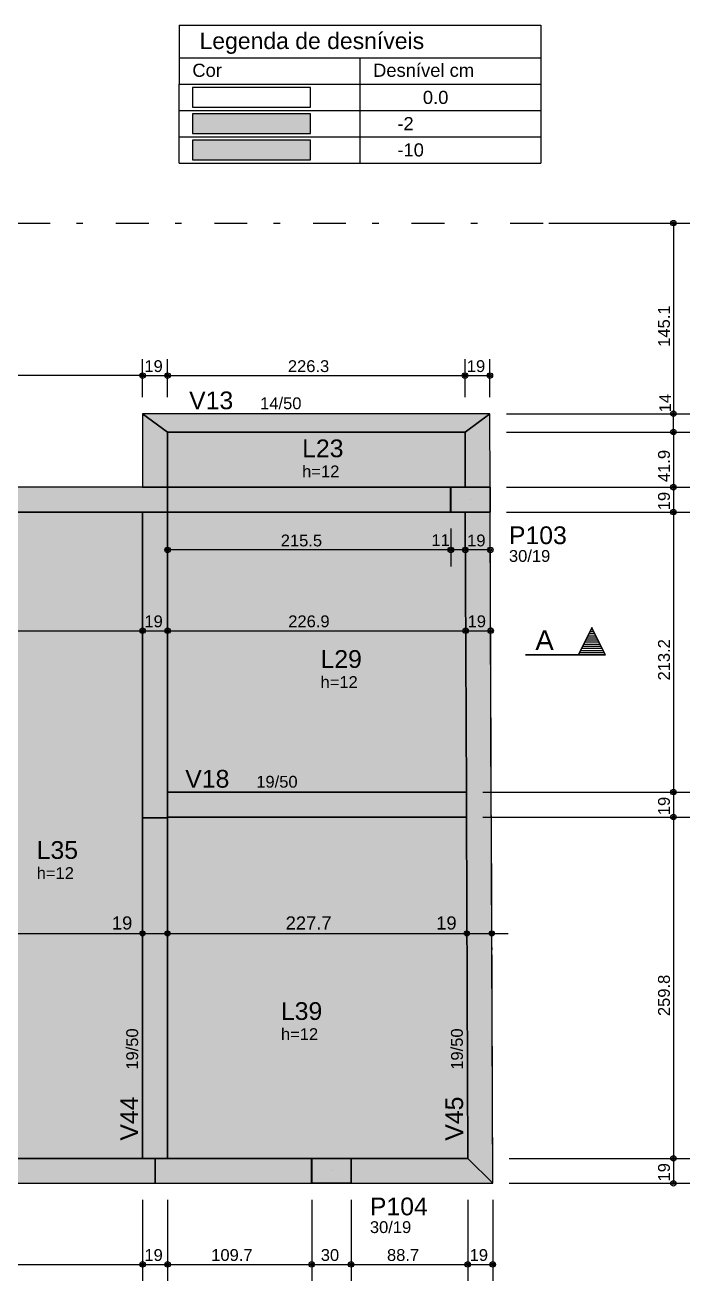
# Model space of a CAD drawing. Extents: x 0 to 119, y 0 to 84.
# Drawn here: x 51.09 to 61.2, y 33.83 to 52.96 of the extents above; entities that cross this region are included whole.
import ezdxf

# ---------------------------------------------------------------- set-up
doc = ezdxf.new("R2010")
doc.units = 0
doc.header["$MEASUREMENT"] = 0
doc.linetypes.add('ESTILO_TQS_0003', pattern=[1.5, 0.5, -0.4, 0.1, -0.5])
for name, color, linetype in [('1', 3, 'CONTINUOUS'), ('20', 1, 'CONTINUOUS'), ('24', 7, 'CONTINUOUS'), ('25', 130, 'CONTINUOUS'), ('26', 10, 'CONTINUOUS'), ('3', 7, 'CONTINUOUS'), ('32', 250, 'CONTINUOUS'), ('36', 7, 'CONTINUOUS'), ('37', 7, 'CONTINUOUS'), ('38', 7, 'CONTINUOUS'), ('62', 7, 'CONTINUOUS')]:
    doc.layers.add(name, color=color, linetype=linetype)
doc.styles.add('TQS_ARIAL', font='arial.ttf')

msp = doc.modelspace()

# ---------------------------------------------------------------- linework, layer by layer
at = {"layer": '1', "color": 3, "linetype": 'Continuous'}
for p, q in [((57.866183, 45.72988), (57.866183, 45.72988)), ((55.750675, 35.50988), (55.750675, 35.50988))]:
    msp.add_line(p, q, dxfattribs=at)
msp.add_lwpolyline([(59.916723, 43.367798), (59.712128, 43.776988), (59.507532, 43.367798), (59.916723, 43.367798)], dxfattribs=at)
at = {"layer": '20', "color": 1, "linetype": 'ESTILO_TQS_0003'}
msp.add_line((14.971078, 49.93988), (60.0738, 49.93988), dxfattribs=at)
at = {"layer": '24', "color": 7, "linetype": 'Continuous'}
for p, q in [((59.712128, 43.780891), (59.505581, 43.367797)), ((59.712128, 43.776988), (59.507532, 43.367798)), ((59.78995, 43.62134), (59.634305, 43.62134)), ((59.773996, 43.65325), (59.65026, 43.65325)), ((59.758042, 43.68516), (59.666215, 43.68516)), ((59.742087, 43.717071), (59.68217, 43.717071)), ((59.726132, 43.748981), (59.698125, 43.748981)), ((59.919544, 43.366059), (59.712128, 43.780891)), ((59.916723, 43.367797), (59.712128, 43.776989)), ((59.885681, 43.429879), (59.538574, 43.429879)), ((59.869726, 43.461789), (59.554529, 43.461789)), ((59.853771, 43.493699), (59.570484, 43.493699)), ((59.837814, 43.52561), (59.58644, 43.52561)), ((59.821859, 43.55752), (59.602395, 43.55752)), ((59.806001, 43.589241), (59.618349, 43.589428)), ((59.916723, 43.367798), (58.703589, 43.367798)), ((58.703589, 43.366059), (59.919544, 43.366059)), ((59.901637, 43.397969), (59.522618, 43.397969))]:
    msp.add_line(p, q, dxfattribs=at)
at = {"layer": '25', "color": 130, "linetype": 'Continuous'}
msp.add_lwpolyline([(53.634568, 51.305233), (55.434568, 51.305233), (55.434568, 51.605233), (53.634568, 51.605233), (53.634568, 51.305233)], dxfattribs=at)
for points in [[(53.634568, 51.305233), (55.434568, 51.305233), (55.434568, 51.605233)], [(53.634568, 51.305233), (55.434568, 51.605233), (53.634568, 51.605233)], [(53.634568, 51.305233), (53.634568, 51.605233), (53.634568, 51.305233)]]:
    msp.add_solid(points, dxfattribs=at)
at = {"layer": '26', "color": 10, "linetype": 'Continuous'}
for points in [[(53.634568, 50.905233), (55.434568, 50.905233), (55.434568, 51.205233), (53.634568, 51.205233), (53.634568, 50.905233)], [(53.257064, 45.91988), (53.257064, 46.758826), (52.877064, 47.038826), (52.877064, 45.91988), (53.257064, 45.91988)], [(53.257064, 46.758826), (57.783158, 46.758826), (58.162124, 47.038826), (52.877064, 47.038826), (53.257064, 46.758826)], [(58.162124, 47.038826), (57.783158, 46.758826), (57.786258, 45.92188), (58.16626, 45.92188), (58.162124, 47.038826)], [(53.257064, 46.758826), (53.257064, 45.91988), (57.566183, 45.91988), (57.786265, 45.91988), (57.783158, 46.758826), (53.257064, 46.758826)], [(53.257064, 45.53988), (53.257064, 45.91988), (48.147496, 45.91988), (48.147496, 45.53988), (53.257064, 45.53988)], [(53.257064, 45.53988), (57.564183, 45.53988), (57.564183, 45.91988), (53.257064, 45.91988), (53.257064, 45.53988)], [(57.566183, 45.91988), (58.167675, 45.91988), (58.167675, 45.53988), (57.566183, 45.53988), (57.566183, 45.91988)], [(47.745677, 41.019885), (47.745677, 35.69988), (52.877064, 35.69988), (52.877064, 40.88674), (52.877064, 45.53988), (48.145496, 45.53988), (47.745677, 45.53988), (47.745677, 41.019885)], [(53.257064, 40.88674), (53.257064, 45.53988), (52.877064, 45.53988), (52.877064, 40.88674), (53.257064, 40.88674)], [(53.257064, 45.53988), (53.257064, 41.27674), (57.804203, 41.27674), (57.787673, 45.53988), (57.566183, 45.53988), (53.257064, 45.53988)], [(57.824117, 35.69988), (58.205527, 35.31988), (58.1913, 38.874182), (58.180751, 41.606491), (58.174799, 43.213662), (58.167675, 45.53988), (57.786181, 45.53988), (57.804203, 41.27674), (57.8113, 39.164182), (57.824117, 35.69988)], [(53.257064, 40.89674), (57.80561, 40.89674), (57.804203, 41.27674), (53.257064, 41.27674), (53.257064, 40.89674)], [(53.257064, 35.69988), (53.257064, 40.88674), (52.877064, 40.88674), (52.877064, 35.69988), (53.257064, 35.69988)], [(53.257064, 40.89674), (53.257064, 35.69988), (55.450675, 35.69988), (56.050675, 35.69988), (57.824117, 35.69988), (57.80561, 40.89674), (53.257064, 40.89674)], [(53.067064, 35.31988), (53.067064, 35.69988), (47.747551, 35.69988), (47.747551, 35.31988), (53.067064, 35.31988)], [(53.067064, 35.31988), (55.448675, 35.31988), (55.448675, 35.69988), (53.067064, 35.69988), (53.067064, 35.31988)], [(55.448675, 35.69988), (56.052675, 35.69988), (56.052675, 35.31988), (55.448675, 35.31988), (55.448675, 35.69988)], [(58.205527, 35.31988), (57.824117, 35.69988), (56.052675, 35.69988), (56.052675, 35.31988), (58.205527, 35.31988)]]:
    msp.add_lwpolyline(points, dxfattribs=at)
for points in [[(53.634568, 50.905233), (55.434568, 50.905233), (55.434568, 51.205233)], [(53.634568, 50.905233), (55.434568, 51.205233), (53.634568, 51.205233)], [(53.634568, 50.905233), (53.634568, 51.205233), (53.634568, 50.905233)], [(53.257064, 45.91988), (53.257064, 46.758826), (52.877064, 47.038826)], [(53.257064, 45.91988), (52.877064, 47.038826), (52.877064, 45.91988)], [(53.257064, 46.758826), (58.162124, 47.038826), (52.877064, 47.038826)], [(53.257064, 46.758826), (52.877064, 47.038826), (53.257064, 46.758826)], [(53.257064, 46.758826), (57.783158, 46.758826), (58.162124, 47.038826)], [(58.162124, 47.038826), (57.783158, 46.758826), (57.786258, 45.92188)], [(58.162124, 47.038826), (57.786258, 45.92188), (58.16626, 45.92188)], [(58.162124, 47.038826), (58.16626, 45.92188), (58.162124, 47.038826)], [(53.257064, 46.758826), (53.257064, 45.91988), (57.566183, 45.91988)], [(53.257064, 46.758826), (57.566183, 45.91988), (57.786265, 45.91988)], [(53.257064, 46.758826), (57.786265, 45.91988), (57.783158, 46.758826)], [(53.257064, 46.758826), (57.783158, 46.758826), (53.257064, 46.758826)], [(53.257064, 45.53988), (53.257064, 45.91988), (48.147496, 45.91988)], [(53.257064, 45.53988), (48.147496, 45.91988), (48.147496, 45.53988)], [(53.257064, 45.91988), (52.877064, 45.91988), (53.257064, 45.91988)], [(53.257064, 45.53988), (57.564183, 45.53988), (57.564183, 45.91988)], [(53.257064, 45.53988), (57.564183, 45.91988), (53.257064, 45.91988)], [(53.257064, 45.53988), (53.257064, 45.91988), (53.257064, 45.53988)], [(57.566183, 45.91988), (58.167675, 45.91988), (58.167675, 45.53988)], [(57.566183, 45.91988), (58.167675, 45.53988), (57.566183, 45.53988)], [(57.566183, 45.91988), (57.566183, 45.53988), (57.566183, 45.91988)], [(47.745677, 41.019885), (52.877064, 40.88674), (52.877064, 45.53988)], [(47.745677, 41.019885), (52.877064, 45.53988), (48.145496, 45.53988)], [(53.257064, 45.53988), (48.147496, 45.53988), (53.257064, 45.53988)], [(53.257064, 40.88674), (53.257064, 45.53988), (52.877064, 45.53988)], [(53.257064, 40.88674), (52.877064, 45.53988), (52.877064, 40.88674)], [(57.804203, 41.27674), (57.566183, 45.53988), (53.257064, 45.53988)], [(57.804203, 41.27674), (53.257064, 45.53988), (53.257064, 41.27674)], [(57.804203, 41.27674), (57.787673, 45.53988), (57.566183, 45.53988)], [(58.167675, 45.53988), (57.786181, 45.53988), (57.804203, 41.27674)], [(58.167675, 45.53988), (57.804203, 41.27674), (57.8113, 39.164182)], [(57.824117, 35.69988), (58.167675, 45.53988), (57.8113, 39.164182)], [(57.824117, 35.69988), (58.174799, 43.213662), (58.167675, 45.53988)], [(57.824117, 35.69988), (58.180751, 41.606491), (58.174799, 43.213662)], [(57.824117, 35.69988), (58.1913, 38.874182), (58.180751, 41.606491)], [(53.257064, 40.89674), (57.80561, 40.89674), (57.804203, 41.27674)], [(53.257064, 40.89674), (57.804203, 41.27674), (53.257064, 41.27674)], [(53.257064, 40.89674), (53.257064, 41.27674), (53.257064, 40.89674)], [(47.745677, 41.019885), (47.745677, 35.69988), (52.877064, 35.69988)], [(47.745677, 41.019885), (52.877064, 35.69988), (52.877064, 40.88674)], [(53.257064, 35.69988), (53.257064, 40.88674), (52.877064, 40.88674)], [(53.257064, 35.69988), (52.877064, 40.88674), (52.877064, 35.69988)], [(53.257064, 40.88674), (52.877064, 40.88674), (53.257064, 40.88674)], [(53.257064, 40.89674), (53.257064, 35.69988), (55.450675, 35.69988)], [(53.257064, 40.89674), (55.450675, 35.69988), (56.050675, 35.69988)], [(53.257064, 40.89674), (56.050675, 35.69988), (57.824117, 35.69988)], [(53.257064, 40.89674), (57.824117, 35.69988), (57.80561, 40.89674)], [(53.257064, 40.89674), (57.80561, 40.89674), (53.257064, 40.89674)], [(57.824117, 35.69988), (58.205527, 35.31988), (58.1913, 38.874182)], [(53.067064, 35.31988), (53.067064, 35.69988), (47.747551, 35.69988)], [(53.067064, 35.31988), (47.747551, 35.69988), (47.747551, 35.31988)], [(53.257064, 35.69988), (52.877064, 35.69988), (53.257064, 35.69988)], [(53.067064, 35.31988), (55.448675, 35.31988), (55.448675, 35.69988)], [(53.067064, 35.31988), (55.448675, 35.69988), (53.067064, 35.69988)], [(53.067064, 35.31988), (53.067064, 35.69988), (53.067064, 35.31988)], [(55.448675, 35.69988), (56.052675, 35.69988), (56.052675, 35.31988)], [(55.448675, 35.69988), (56.052675, 35.31988), (55.448675, 35.31988)], [(55.448675, 35.69988), (55.448675, 35.31988), (55.448675, 35.69988)], [(58.205527, 35.31988), (57.824117, 35.69988), (56.052675, 35.69988)], [(58.205527, 35.31988), (56.052675, 35.69988), (56.052675, 35.31988)], [(53.067064, 35.31988), (47.747551, 35.31988), (53.067064, 35.31988)], [(58.205527, 35.31988), (56.052675, 35.31988), (58.205527, 35.31988)]]:
    msp.add_solid(points, dxfattribs=at)
at = {"layer": '3', "color": 7, "linetype": 'Continuous'}
for p, q in [((53.434568, 52.955233), (53.434568, 52.055233)), ((53.434568, 52.955233), (58.934568, 52.955233)), ((58.934568, 52.955233), (58.934568, 52.455233)), ((53.434568, 52.455233), (58.934568, 52.455233)), ((56.184568, 52.455233), (56.184568, 52.055233)), ((58.934568, 52.455233), (58.934568, 52.055233)), ((53.434568, 52.055233), (58.934568, 52.055233)), ((53.434568, 51.655233), (53.434568, 52.055233)), ((56.184568, 52.055233), (56.184568, 51.655233)), ((58.934568, 52.055233), (58.934568, 51.655233)), ((53.434568, 51.655233), (58.934568, 51.655233)), ((53.434568, 51.255233), (53.434568, 51.655233)), ((56.184568, 51.655233), (56.184568, 51.255233)), ((58.934568, 51.655233), (58.934568, 51.255233)), ((53.434568, 51.255233), (58.934568, 51.255233)), ((53.434568, 50.855233), (53.434568, 51.255233)), ((56.184568, 51.255233), (56.184568, 50.855233)), ((58.934568, 51.255233), (58.934568, 50.855233)), ((53.434568, 50.855233), (58.934568, 50.855233))]:
    msp.add_line(p, q, dxfattribs=at)
for points in [[(53.634568, 51.705233), (55.434568, 51.705233), (55.434568, 52.005233), (53.634568, 52.005233), (53.634568, 51.705233)], [(53.634568, 51.305233), (55.434568, 51.305233), (55.434568, 51.605233), (53.634568, 51.605233), (53.634568, 51.305233)], [(53.634568, 50.905233), (55.434568, 50.905233), (55.434568, 51.205233), (53.634568, 51.205233), (53.634568, 50.905233)], [(52.877064, 47.038826), (52.877064, 45.91988)], [(58.162124, 47.038826), (52.877064, 47.038826)], [(58.166268, 45.91988), (58.162124, 47.038826)], [(53.257064, 45.91988), (53.257064, 46.758826)], [(53.257064, 46.758826), (57.783158, 46.758826)], [(57.783158, 46.758826), (57.786265, 45.91988)], [(52.877064, 45.91988), (48.145496, 45.91988)], [(57.566183, 45.91988), (53.257064, 45.91988)], [(48.145496, 45.53988), (52.877064, 45.53988)], [(52.877064, 45.53988), (52.877064, 40.88674)], [(53.257064, 41.27674), (53.257064, 45.53988)], [(53.257064, 45.53988), (57.566183, 45.53988)], [(57.786181, 45.53988), (57.802711, 41.27674)], [(58.183415, 40.887443), (58.166183, 45.53988)], [(57.804203, 41.27674), (53.257064, 41.27674)], [(52.877064, 40.88674), (52.877064, 35.69988)], [(53.257064, 35.69988), (53.257064, 40.89674)], [(53.257064, 40.89674), (57.80561, 40.89674)], [(57.80561, 40.89674), (57.824117, 35.69988)], [(58.205527, 35.31988), (58.184907, 40.887443)], [(52.877064, 35.69988), (47.745677, 35.69988)], [(55.450675, 35.69988), (53.257064, 35.69988)], [(57.824117, 35.69988), (56.050675, 35.69988)], [(47.745551, 35.31988), (53.067064, 35.31988)], [(53.067064, 35.31988), (55.450675, 35.31988)], [(56.050675, 35.31988), (58.205527, 35.31988)]]:
    msp.add_lwpolyline(points, dxfattribs=at)
at = {"layer": '32', "color": 250, "linetype": 'Continuous'}
for p, q in [((58.808012, 49.93988), (58.808012, 49.93988)), ((59.058012, 49.93988), (61.203989, 49.93988)), ((60.953989, 49.93988), (60.953989, 47.038826)), ((52.877064, 47.288826), (52.877064, 47.86866)), ((52.877064, 47.288826), (52.877064, 47.86866)), ((53.257064, 47.288826), (53.257064, 47.86866)), ((53.257064, 47.288826), (53.257064, 47.86866)), ((57.783158, 47.288826), (57.783158, 47.86866)), ((57.783158, 47.288826), (57.783158, 47.86866)), ((58.162124, 47.288826), (58.162124, 47.86866)), ((52.877064, 47.61866), (48.147496, 47.61866)), ((52.877064, 47.61866), (53.257064, 47.61866)), ((53.257064, 47.61866), (57.783158, 47.61866)), ((57.783158, 47.61866), (58.162124, 47.61866)), ((52.877064, 47.038826), (52.877064, 47.038826)), ((52.877064, 47.038826), (52.877064, 47.038826)), ((53.257064, 47.038826), (53.257064, 47.038826)), ((53.257064, 47.038826), (53.257064, 47.038826)), ((57.783158, 47.038826), (57.783158, 47.038826)), ((57.783158, 47.038826), (57.783158, 47.038826)), ((58.162124, 47.038826), (58.162124, 47.038826)), ((58.162124, 47.038826), (58.162124, 47.038826)), ((58.412124, 47.038826), (61.203989, 47.038826)), ((58.412124, 47.038826), (58.412124, 47.038826)), ((58.662124, 47.038826), (61.203989, 47.038826)), ((60.953989, 46.758826), (60.953989, 47.038826)), ((58.163161, 46.758826), (58.163161, 46.758826)), ((58.413161, 46.758826), (61.203989, 46.758826)), ((58.413161, 46.758826), (58.413161, 46.758826)), ((58.663161, 46.758826), (61.203989, 46.758826)), ((60.953989, 46.758826), (60.953989, 45.91988)), ((58.166183, 45.91988), (58.166183, 45.91988)), ((58.166268, 45.91988), (58.166268, 45.91988)), ((58.416183, 45.91988), (61.203989, 45.91988)), ((58.416268, 45.91988), (61.203989, 45.91988)), ((60.953989, 45.91988), (60.953989, 45.53988)), ((57.566183, 45.53988), (57.566183, 45.53988)), ((57.568029, 45.53988), (57.568029, 45.53988)), ((58.166183, 45.53988), (58.166183, 45.53988)), ((58.166183, 45.53988), (58.166183, 45.53988)), ((58.416183, 45.53988), (61.203989, 45.53988)), ((58.416183, 45.53988), (61.203989, 45.53988)), ((60.953989, 45.53988), (60.953989, 41.27674)), ((53.257064, 45.191898), (53.257064, 45.191898)), ((57.566183, 45.28988), (57.566183, 44.714169)), ((57.568029, 45.28988), (57.568029, 44.714169)), ((57.566183, 44.964169), (53.257064, 44.964169)), ((53.257064, 44.941898), (53.257064, 44.714169)), ((57.787735, 44.964169), (57.568029, 44.964169)), ((57.787735, 45.120317), (57.787735, 45.120317)), ((57.787735, 45.120317), (57.787735, 45.120317)), ((58.167782, 44.964169), (57.787735, 44.964169)), ((58.167782, 45.108143), (58.167782, 45.108143)), ((57.787735, 44.870317), (57.787735, 44.714169)), ((57.787735, 44.870317), (57.787735, 44.714169)), ((58.167782, 44.858143), (58.167782, 44.714169)), ((47.745677, 43.732943), (52.877064, 43.732943)), ((52.877064, 43.732943), (52.877064, 43.732943)), ((52.877064, 43.732943), (53.257064, 43.732943)), ((52.877064, 43.732943), (52.877064, 43.732943)), ((53.257064, 43.732943), (53.257064, 43.732943)), ((53.257064, 43.732943), (57.794365, 43.732943)), ((53.257064, 43.732943), (53.257064, 43.732943)), ((57.794365, 43.732943), (57.794365, 43.732943)), ((57.794365, 43.732943), (58.174368, 43.732943)), ((57.794365, 43.732943), (57.794365, 43.732943)), ((58.174368, 43.732943), (58.174368, 43.732943)), ((57.804203, 41.27674), (57.804203, 41.27674)), ((57.804203, 41.27674), (57.804203, 41.27674)), ((58.054203, 41.27674), (61.203989, 41.27674)), ((58.054203, 41.27674), (61.203989, 41.27674)), ((60.953989, 41.27674), (60.953989, 40.89674)), ((57.805479, 40.89674), (57.805479, 40.89674)), ((57.805479, 40.89674), (57.805479, 40.89674)), ((58.055479, 40.89674), (61.203989, 40.89674)), ((58.055479, 40.89674), (61.203989, 40.89674)), ((60.953989, 40.89674), (60.953989, 35.69988)), ((52.877064, 39.271214), (52.877064, 39.271214)), ((52.877064, 39.271214), (52.877064, 39.271214)), ((47.495677, 39.124182), (53.127064, 39.124182)), ((52.627064, 39.124182), (53.507064, 39.124182)), ((52.877064, 39.021214), (52.877064, 38.874182)), ((52.877064, 39.021214), (52.877064, 38.874182)), ((53.007064, 39.124182), (58.0613, 39.124182)), ((53.257064, 39.176214), (53.257064, 39.176214)), ((53.257064, 39.176214), (53.257064, 39.176214)), ((57.5613, 39.124182), (58.4413, 39.124182)), ((57.8113, 39.160634), (57.8113, 39.160634)), ((57.8113, 39.160634), (57.8113, 39.160634)), ((58.1913, 39.161338), (58.1913, 39.161338)), ((53.257064, 38.926214), (53.257064, 38.874182)), ((53.257064, 38.926214), (53.257064, 38.874182)), ((57.8113, 38.910634), (57.8113, 38.874182)), ((57.8113, 38.910634), (57.8113, 38.874182)), ((58.1913, 38.911338), (58.1913, 38.874182)), ((58.20412, 35.69988), (58.20412, 35.69988)), ((58.20412, 35.69988), (58.20412, 35.69988)), ((58.45412, 35.69988), (61.203989, 35.69988)), ((58.45412, 35.69988), (61.203989, 35.69988)), ((60.953989, 35.69988), (60.953989, 35.31988)), ((52.877064, 35.31988), (52.877064, 35.31988)), ((52.877064, 35.31988), (52.877064, 35.31988)), ((53.257064, 35.31988), (53.257064, 35.31988)), ((53.257064, 35.31988), (53.257064, 35.31988)), ((55.450675, 35.31988), (55.450675, 35.31988)), ((55.450675, 35.31988), (55.450675, 35.31988)), ((56.050675, 35.31988), (56.050675, 35.31988)), ((56.050675, 35.31988), (56.050675, 35.31988)), ((57.825525, 35.31988), (57.825525, 35.31988)), ((57.825525, 35.31988), (57.825525, 35.31988)), ((58.205527, 35.31988), (58.205527, 35.31988)), ((58.205527, 35.31988), (58.205527, 35.31988)), ((58.455527, 35.31988), (61.203989, 35.31988)), ((52.877064, 35.06988), (52.877064, 33.834)), ((52.877064, 35.06988), (52.877064, 33.834)), ((53.257064, 35.06988), (53.257064, 33.834)), ((53.257064, 35.06988), (53.257064, 33.834)), ((55.450675, 35.06988), (55.450675, 33.834)), ((55.450675, 35.06988), (55.450675, 33.834)), ((56.050675, 35.06988), (56.050675, 33.834)), ((56.050675, 35.06988), (56.050675, 33.834)), ((57.825525, 35.06988), (57.825525, 33.834)), ((57.825525, 35.06988), (57.825525, 33.834)), ((58.205527, 35.06988), (58.205527, 33.834)), ((47.745551, 34.084), (52.877064, 34.084)), ((52.877064, 34.084), (53.257064, 34.084)), ((53.257064, 34.084), (55.450675, 34.084)), ((55.450675, 34.084), (56.050675, 34.084)), ((56.050675, 34.084), (57.825525, 34.084)), ((57.825525, 34.084), (58.205527, 34.084))]:
    msp.add_line(p, q, dxfattribs=at)
for centre, radius in [((60.953989, 49.93988), 0.041625), ((60.953989, 49.93988), 0.02075), ((52.877064, 47.61866), 0.041625), ((52.877064, 47.61866), 0.041625), ((52.877064, 47.61866), 0.02075), ((52.877064, 47.61866), 0.02075), ((53.257064, 47.61866), 0.041625), ((53.257064, 47.61866), 0.041625), ((53.257064, 47.61866), 0.02075), ((53.257064, 47.61866), 0.02075), ((57.783158, 47.61866), 0.041625), ((57.783158, 47.61866), 0.041625), ((57.783158, 47.61866), 0.02075), ((57.783158, 47.61866), 0.02075), ((58.162124, 47.61866), 0.041625), ((58.162124, 47.61866), 0.02075), ((60.953989, 47.038826), 0.041625), ((60.953989, 47.038826), 0.041625), ((60.953989, 47.038826), 0.02075), ((60.953989, 47.038826), 0.02075), ((60.953989, 46.758826), 0.041625), ((60.953989, 46.758826), 0.041625), ((60.953989, 46.758826), 0.02075), ((60.953989, 46.758826), 0.02075), ((60.953989, 45.91988), 0.041625), ((60.953989, 45.91988), 0.041625), ((60.953989, 45.91988), 0.02075), ((60.953989, 45.91988), 0.02075), ((60.953989, 45.53988), 0.041625), ((60.953989, 45.53988), 0.041625), ((60.953989, 45.53988), 0.02075), ((60.953989, 45.53988), 0.02075), ((53.257064, 44.964169), 0.041625), ((53.257064, 44.964169), 0.02075), ((57.566183, 44.964169), 0.041625), ((57.568029, 44.964169), 0.041625), ((57.566183, 44.964169), 0.02075), ((57.568029, 44.964169), 0.02075), ((57.787735, 44.964169), 0.041625), ((57.787735, 44.964169), 0.041625), ((57.787735, 44.964169), 0.02075), ((57.787735, 44.964169), 0.02075), ((58.167782, 44.964169), 0.041625), ((58.167782, 44.964169), 0.02075), ((52.877064, 43.732943), 0.041625), ((52.877064, 43.732943), 0.041625), ((52.877064, 43.732943), 0.02075), ((52.877064, 43.732943), 0.02075), ((53.257064, 43.732943), 0.041625), ((53.257064, 43.732943), 0.041625), ((53.257064, 43.732943), 0.02075), ((53.257064, 43.732943), 0.02075), ((57.794365, 43.732943), 0.041625), ((57.794365, 43.732943), 0.041625), ((57.794365, 43.732943), 0.02075), ((57.794365, 43.732943), 0.02075), ((58.174368, 43.732943), 0.041625), ((58.174368, 43.732943), 0.02075), ((60.953989, 41.27674), 0.041625), ((60.953989, 41.27674), 0.041625), ((60.953989, 41.27674), 0.02075), ((60.953989, 41.27674), 0.02075), ((60.953989, 40.89674), 0.041625), ((60.953989, 40.89674), 0.041625), ((60.953989, 40.89674), 0.02075), ((60.953989, 40.89674), 0.02075), ((52.877064, 39.124182), 0.04), ((52.877064, 39.124182), 0.04), ((52.877064, 39.124182), 0.02), ((52.877064, 39.124182), 0.02), ((53.257064, 39.124182), 0.04), ((53.257064, 39.124182), 0.04), ((53.257064, 39.124182), 0.02), ((53.257064, 39.124182), 0.02), ((57.8113, 39.124182), 0.04), ((57.8113, 39.124182), 0.04), ((57.8113, 39.124182), 0.02), ((57.8113, 39.124182), 0.02), ((58.1913, 39.124182), 0.04), ((58.1913, 39.124182), 0.02), ((60.953989, 35.69988), 0.041625), ((60.953989, 35.69988), 0.041625), ((60.953989, 35.69988), 0.02075), ((60.953989, 35.69988), 0.02075), ((60.953989, 35.31988), 0.041625), ((60.953989, 35.31988), 0.02075), ((52.877064, 34.084), 0.041625), ((52.877064, 34.084), 0.041625), ((52.877064, 34.084), 0.02075), ((52.877064, 34.084), 0.02075), ((53.257064, 34.084), 0.041625), ((53.257064, 34.084), 0.041625), ((53.257064, 34.084), 0.02075), ((53.257064, 34.084), 0.02075), ((55.450675, 34.084), 0.041625), ((55.450675, 34.084), 0.041625), ((55.450675, 34.084), 0.02075), ((55.450675, 34.084), 0.02075), ((56.050675, 34.084), 0.041625), ((56.050675, 34.084), 0.041625), ((56.050675, 34.084), 0.02075), ((56.050675, 34.084), 0.02075), ((57.825525, 34.084), 0.041625), ((57.825525, 34.084), 0.041625), ((57.825525, 34.084), 0.02075), ((57.825525, 34.084), 0.02075), ((58.205527, 34.084), 0.041625), ((58.205527, 34.084), 0.02075)]:
    msp.add_circle(centre, radius, dxfattribs=at)
at = {"layer": '62', "linetype": 'Continuous'}
for points in [[(57.566183, 45.53988), (58.166183, 45.53988), (58.166183, 45.91988), (57.566183, 45.91988), (57.566183, 45.53988)], [(55.450675, 35.31988), (56.050675, 35.31988), (56.050675, 35.69988), (55.450675, 35.69988), (55.450675, 35.31988)]]:
    msp.add_lwpolyline(points, dxfattribs=at)

# ---------------------------------------------------------------- texts
at = {"layer": '24', "color": 7, "linetype": 'Continuous', "style": 'TQS_ARIAL'}
msp.add_text('A', height=0.3, dxfattribs=at).set_placement((58.853589, 43.441059))
at = {"layer": '3', "color": 7, "linetype": 'Continuous', "style": 'TQS_ARIAL'}
for s, height, p in [('Legenda de desníveis', 0.25, (53.744078, 52.591172)), ('Cor', 0.2, (53.634568, 52.167733)), ('Desnível cm', 0.2, (56.384568, 52.167733)), ('     0.0', 0.2, (56.753747, 51.755233)), ('-2', 0.2, (56.753747, 51.355233)), ('-10', 0.2, (56.753747, 50.955233)), ('-10', 0.2, (56.753747, 50.955233))]:
    msp.add_text(s, height=height, dxfattribs=at).set_placement(p)
at = {"layer": '32', "color": 250, "linetype": 'Continuous', "style": 'TQS_ARIAL'}
for s, p in [('145.1', (60.899989, 48.057353)), ('14', (60.918552, 47.059087)), ('41.9', (60.899989, 45.997353)), ('19', (60.899989, 45.56788)), ('213.2', (60.899989, 42.97631)), ('19', (60.899989, 40.92474)), ('259.8', (60.899989, 37.86631)), ('19', (60.899989, 35.34788))]:
    msp.add_text(s, height=0.18, rotation=90, dxfattribs=at).set_placement(p)
for s, height, p in [('19', 0.18, (52.905064, 47.67266)), ('226.3', 0.18, (55.088111, 47.67266)), ('19', 0.18, (57.810641, 47.67266)), ('215.5', 0.18, (54.979624, 45.018169)), ('11', 0.18, (57.272438, 45.023571)), ('19', 0.18, (57.815759, 45.018169)), ('19', 0.18, (52.905064, 43.786943)), ('226.9', 0.18, (55.093715, 43.786943)), ('19', 0.18, (57.822366, 43.786943)), ('19', 0.2, (52.410397, 39.184182)), ('227.7', 0.2, (55.054182, 39.184182)), ('19', 0.2, (57.344633, 39.184182)), ('19', 0.18, (52.905064, 34.138)), ('109.7', 0.18, (53.921869, 34.138)), ('30', 0.18, (55.588675, 34.138)), ('88.7', 0.18, (56.5961, 34.138)), ('19', 0.18, (57.853526, 34.138))]:
    msp.add_text(s, height=height, dxfattribs=at).set_placement(p)
at = {"layer": '36', "color": 7, "linetype": 'Continuous', "style": 'TQS_ARIAL'}
for s, height, p in [('P103', 0.27, (58.451183, 45.05238)), ('30/19', 0.18, (58.451183, 44.78238)), ('P104', 0.27, (56.335675, 34.83238)), ('30/19', 0.18, (56.335675, 34.56238))]:
    msp.add_text(s, height=height, dxfattribs=at).set_placement(p)
at = {"layer": '37', "color": 7, "linetype": 'Continuous', "style": 'TQS_ARIAL'}
for s, height, p in [('V13', 0.27, (53.585726, 47.106326)), ('14/50', 0.18, (54.665726, 47.106326)), ('V18', 0.27, (53.527064, 41.34424)), ('19/50', 0.18, (54.607064, 41.34424))]:
    msp.add_text(s, height=height, dxfattribs=at).set_placement(p)
for s, height, rotation, p in [('19/50', 0.18, 90, (52.809564, 37.04988)), ('19/50', 0.18, 90.212206, (57.751618, 37.049621)), ('V44', 0.27, 90, (52.809564, 35.96988)), ('V45', 0.27, 90.212206, (57.755618, 35.969628))]:
    msp.add_text(s, height=height, rotation=rotation, dxfattribs=at).set_placement(p)
at = {"layer": '38', "color": 7, "linetype": 'Continuous', "style": 'TQS_ARIAL'}
for s, height, p in [('L23', 0.27, (55.305107, 46.375768)), ('h=12', 0.18, (55.305107, 46.069768)), ('L29', 0.27, (55.584603, 43.168065)), ('h=12', 0.18, (55.584603, 42.862065)), ('L35', 0.27, (51.266562, 40.259502)), ('h=12', 0.18, (51.266562, 39.953502)), ('L39', 0.27, (54.98217, 37.807509)), ('h=12', 0.18, (54.98217, 37.501509))]:
    msp.add_text(s, height=height, dxfattribs=at).set_placement(p)

doc.saveas('drawing.dxf')
